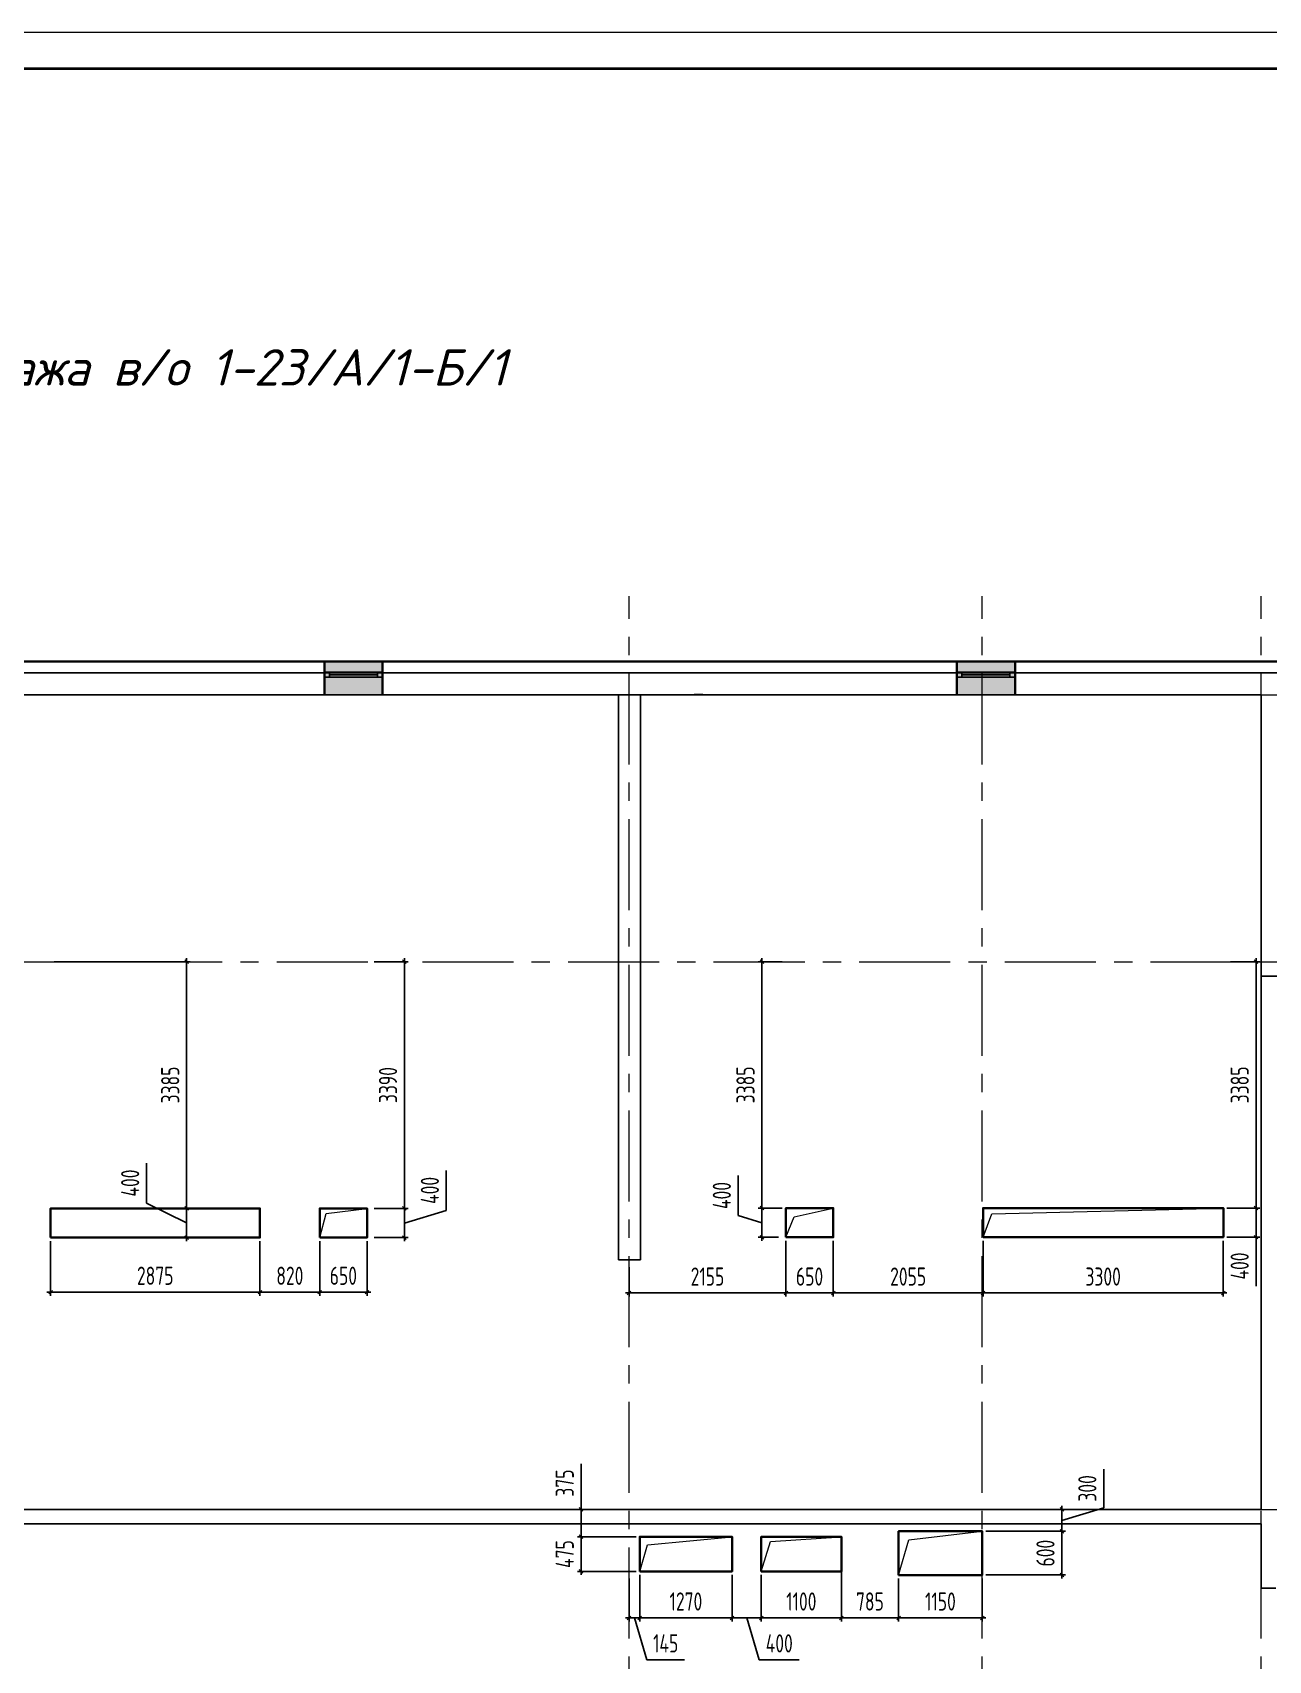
# Model space of a CAD drawing. Header units: millimetres. Extents: x -185251 to 7892985, y -102157 to 319855.
# Drawn here: x -134474 to -117501, y 297006 to 319355 of the extents above; entities that cross this region are included whole.
import ezdxf
from ezdxf import colors
from ezdxf.entities.mleader import LeaderData, LeaderLine
from ezdxf.math import Vec2, Vec3

# ---------------------------------------------------------------- set-up
doc = ezdxf.new("R2010")
doc.units = ezdxf.units.MM
doc.header["$LTSCALE"] = 10
doc.linetypes.add('CENTER', pattern=[2, 1.25, -0.25, 0.25, -0.25])
doc.layers.add('013', color=7, linetype='Continuous', lineweight=13)
doc.layers.add('АР_Оси', color=142, linetype='Continuous', lineweight=9)
doc.layers.add('Архитектура', color=251, linetype='Continuous')
doc.layers.get('0').off()
doc.layers.get('0').freeze()
doc.styles.add('10', font='isocpeui.ttf', dxfattribs={"height": 25})
doc.styles.add('GOST', font='isocpeur.TTF')
doc.styles.add('ISOCPEUR', font='isocpeur.TTF', dxfattribs={"width": 0.7})
doc.styles.add('ГОСТ 2.304', font='isocpeur.TTF', dxfattribs={"width": 0.7})
doc.dimstyles.new('СПДС', dxfattribs={"dimscale": 100, "dimtxt": 2.5, "dimasz": 0.5, "dimexe": 0.5, "dimexo": 1, "dimgap": 1, "dimtad": 1, "dimdec": 0, "dimrnd": 5, "dimtxsty": 'ГОСТ 2.304', "dimblk": 'OBLIQUE', "dimcen": 2.5, "dimdle": 0.5, "dimadec": 0, "dimazin": 2, "dimtfac": 0.75, "dimtdec": 0, "dimtmove": 1, "dimatfit": 3, "dimfxl": 1, "dimtolj": 1, "dimarcsym": 1})

# ---------------------------------------------------------------- blocks, each defined once
blk = doc.blocks.new('_DOTSMALL')
at = {"color": 0, "linetype": 'ByBlock', "const_width": 0.5}
blk.add_lwpolyline([(-0.0625, 0, 1), (0.0625, 0, 1)], format="xyb", close=True, dxfattribs=at)
blk = doc.blocks.new('*U251')
at = {"true_color": 0xffffff}
h = blk.add_hatch(color=7, dxfattribs=at)
h.dxf.hatch_style = 1
h.paths.add_polyline_path([(-800, -240), (0, -240), (0, 220), (-800, 220)])
at = {"lineweight": 30}
for p, q in [((-800, -240), (-800, 220)), ((0, -240), (0, 220))]:
    blk.add_line(p, q, dxfattribs=at)
for p, q in [((0, 220), (-800, 220)), ((-800, 70), (0, 70)), ((-800, 0), (0, 0)), ((-730, 0), (-730, 70)), ((-730, 35), (-70, 35)), ((-70, 0), (-70, 70)), ((-800, -240), (0, -240)), ((-800, -240), (-800, -240)), ((-800, -240), (-800, -240)), ((0, -240), (0, -240)), ((0, -240), (0, -240))]:
    blk.add_line(p, q)
blk = doc.blocks.new('_Oblique')
at = {"color": 0, "linetype": 'ByBlock', "lineweight": -2}
blk.add_line((-0.5, -0.5), (0.5, 0.5), dxfattribs=at)
blk = doc.blocks.new('*D530')
at = {"layer": '013', "color": 0, "linetype": 'ByBlock', "lineweight": -2, "transparency": 16777216}
for p, q in [((-134226, 302762), (-134226, 302012)), ((-131351, 302762), (-131351, 302012)), ((-134276, 302062), (-131301, 302062))]:
    blk.add_line(p, q, dxfattribs=at)
at = {"layer": 'Defpoints', "color": 0, "linetype": 'ByBlock', "transparency": 16777216}
for p in [(-134226, 302812), (-131351, 302812), (-131351, 302062)]:
    blk.add_point(p, dxfattribs=at)
at = {"layer": '013', "color": 0, "linetype": 'ByBlock', "lineweight": -2, "transparency": 16777216, "xscale": 50, "yscale": 50, "zscale": 50, "rotation": 180}
blk.add_blockref('_Oblique', (-134226, 302062), dxfattribs=at)
at = {"layer": '013', "color": 0, "linetype": 'ByBlock', "lineweight": -2, "transparency": 16777216, "xscale": 50, "yscale": 50, "zscale": 50}
blk.add_blockref('_Oblique', (-131351, 302062), dxfattribs=at)
at = {"layer": '013', "color": 0, "linetype": 'ByBlock', "transparency": 16777216, "insert": (-132789, 302287), "char_height": 250, "attachment_point": 5, "style": 'ГОСТ 2.304'}
blk.add_mtext('\\A1;2875', dxfattribs=at)
blk = doc.blocks.new('*D531')
at = {"layer": '013', "color": 0, "linetype": 'ByBlock', "lineweight": -2, "transparency": 16777216}
for p, q in [((-132908, 303285), (-132908, 303835)), ((-132358, 303012), (-132908, 303285)), ((-132082, 303212), (-132408, 303212)), ((-132358, 302762), (-132358, 303262)), ((-132082, 302812), (-132408, 302812))]:
    blk.add_line(p, q, dxfattribs=at)
at = {"layer": 'Defpoints', "color": 0, "linetype": 'ByBlock', "transparency": 16777216}
for p in [(-132358, 303212), (-132032, 303212), (-132032, 302812)]:
    blk.add_point(p, dxfattribs=at)
at = {"layer": '013', "color": 0, "linetype": 'ByBlock', "lineweight": -2, "transparency": 16777216, "xscale": 50, "yscale": 50, "zscale": 50}
for p, rotation in [((-132358, 303212), 90), ((-132358, 302812), 270)]:
    blk.add_blockref('_Oblique', p, dxfattribs=dict(at, rotation=rotation))
at = {"layer": '013', "color": 0, "linetype": 'ByBlock', "transparency": 16777216, "insert": (-133133, 303560), "char_height": 250, "attachment_point": 5, "rotation": 90, "style": 'ГОСТ 2.304'}
blk.add_mtext('\\A1;400', dxfattribs=at)
blk = doc.blocks.new('*D532')
at = {"layer": '013', "color": 0, "linetype": 'ByBlock', "lineweight": -2, "transparency": 16777216}
for p, q in [((-130530, 302761), (-130530, 302012)), ((-129880, 302761), (-129880, 302012)), ((-130580, 302062), (-129830, 302062))]:
    blk.add_line(p, q, dxfattribs=at)
at = {"layer": 'Defpoints', "color": 0, "linetype": 'ByBlock', "transparency": 16777216}
for p in [(-130530, 302811), (-129880, 302811), (-129880, 302062)]:
    blk.add_point(p, dxfattribs=at)
at = {"layer": '013', "color": 0, "linetype": 'ByBlock', "lineweight": -2, "transparency": 16777216, "xscale": 50, "yscale": 50, "zscale": 50, "rotation": 180}
blk.add_blockref('_Oblique', (-130530, 302062), dxfattribs=at)
at = {"layer": '013', "color": 0, "linetype": 'ByBlock', "lineweight": -2, "transparency": 16777216, "xscale": 50, "yscale": 50, "zscale": 50}
blk.add_blockref('_Oblique', (-129880, 302062), dxfattribs=at)
at = {"layer": '013', "color": 0, "linetype": 'ByBlock', "transparency": 16777216, "insert": (-130205, 302287), "char_height": 250, "attachment_point": 5, "style": 'ГОСТ 2.304'}
blk.add_mtext('\\A1;650', dxfattribs=at)
blk = doc.blocks.new('*D536')
at = {"layer": '013', "color": 0, "linetype": 'ByBlock', "lineweight": -2, "transparency": 16777216}
for p, q in [((-132358, 303162), (-132358, 306649)), ((-134176, 306599), (-132308, 306599)), ((-132082, 303212), (-132408, 303212))]:
    blk.add_line(p, q, dxfattribs=at)
at = {"layer": 'Defpoints', "color": 0, "linetype": 'ByBlock', "transparency": 16777216}
for p in [(-134226, 306599), (-132358, 306599), (-132032, 303212)]:
    blk.add_point(p, dxfattribs=at)
at = {"layer": '013', "color": 0, "linetype": 'ByBlock', "lineweight": -2, "transparency": 16777216, "xscale": 50, "yscale": 50, "zscale": 50}
for p, rotation in [((-132358, 306599), 90), ((-132358, 303212), 270)]:
    blk.add_blockref('_Oblique', p, dxfattribs=dict(at, rotation=rotation))
at = {"layer": '013', "color": 0, "linetype": 'ByBlock', "transparency": 16777216, "insert": (-132583, 304906), "char_height": 250, "attachment_point": 5, "rotation": 90, "style": 'ГОСТ 2.304'}
blk.add_mtext('\\A1;3385', dxfattribs=at)
blk = doc.blocks.new('*D537')
at = {"layer": '013', "color": 0, "linetype": 'ByBlock', "lineweight": -2, "transparency": 16777216}
for p, q in [((-124128, 302766), (-124128, 302001)), ((-123478, 302766), (-123478, 302001)), ((-124178, 302051), (-123428, 302051))]:
    blk.add_line(p, q, dxfattribs=at)
at = {"layer": 'Defpoints', "color": 0, "linetype": 'ByBlock', "transparency": 16777216}
for p in [(-124128, 302816), (-123478, 302816), (-123478, 302051)]:
    blk.add_point(p, dxfattribs=at)
at = {"layer": '013', "color": 0, "linetype": 'ByBlock', "lineweight": -2, "transparency": 16777216, "xscale": 50, "yscale": 50, "zscale": 50, "rotation": 180}
blk.add_blockref('_Oblique', (-124128, 302051), dxfattribs=at)
at = {"layer": '013', "color": 0, "linetype": 'ByBlock', "lineweight": -2, "transparency": 16777216, "xscale": 50, "yscale": 50, "zscale": 50}
blk.add_blockref('_Oblique', (-123478, 302051), dxfattribs=at)
at = {"layer": '013', "color": 0, "linetype": 'ByBlock', "transparency": 16777216, "insert": (-123803, 302276), "char_height": 250, "attachment_point": 5, "style": 'ГОСТ 2.304'}
blk.add_mtext('\\A1;650', dxfattribs=at)
blk = doc.blocks.new('*D539')
at = {"layer": '013', "color": 0, "linetype": 'ByBlock', "lineweight": -2, "transparency": 16777216}
for p, q in [((-124458, 303166), (-124458, 306649)), ((-124178, 306599), (-124508, 306599)), ((-124178, 303216), (-124508, 303216))]:
    blk.add_line(p, q, dxfattribs=at)
at = {"layer": 'Defpoints', "color": 0, "linetype": 'ByBlock', "transparency": 16777216}
for p in [(-124458, 306599), (-124128, 306599), (-124128, 303216)]:
    blk.add_point(p, dxfattribs=at)
at = {"layer": '013', "color": 0, "linetype": 'ByBlock', "lineweight": -2, "transparency": 16777216, "xscale": 50, "yscale": 50, "zscale": 50}
for p, rotation in [((-124458, 306599), 90), ((-124458, 303216), 270)]:
    blk.add_blockref('_Oblique', p, dxfattribs=dict(at, rotation=rotation))
at = {"layer": '013', "color": 0, "linetype": 'ByBlock', "transparency": 16777216, "insert": (-124683, 304908), "char_height": 250, "attachment_point": 5, "rotation": 90, "style": 'ГОСТ 2.304'}
blk.add_mtext('\\A1;3385', dxfattribs=at)
blk = doc.blocks.new('*D540')
at = {"layer": '013', "color": 0, "linetype": 'ByBlock', "lineweight": -2, "transparency": 16777216}
for p, q in [((-121421, 302767), (-121421, 302001)), ((-118121, 302767), (-118121, 302001)), ((-121471, 302051), (-118071, 302051))]:
    blk.add_line(p, q, dxfattribs=at)
at = {"layer": 'Defpoints', "color": 0, "linetype": 'ByBlock', "transparency": 16777216}
for p in [(-121421, 302817), (-118121, 302817), (-118121, 302051)]:
    blk.add_point(p, dxfattribs=at)
at = {"layer": '013', "color": 0, "linetype": 'ByBlock', "lineweight": -2, "transparency": 16777216, "xscale": 50, "yscale": 50, "zscale": 50, "rotation": 180}
blk.add_blockref('_Oblique', (-121421, 302051), dxfattribs=at)
at = {"layer": '013', "color": 0, "linetype": 'ByBlock', "lineweight": -2, "transparency": 16777216, "xscale": 50, "yscale": 50, "zscale": 50}
blk.add_blockref('_Oblique', (-118121, 302051), dxfattribs=at)
at = {"layer": '013', "color": 0, "linetype": 'ByBlock', "transparency": 16777216, "insert": (-119771, 302276), "char_height": 250, "attachment_point": 5, "style": 'ГОСТ 2.304'}
blk.add_mtext('\\A1;3300', dxfattribs=at)
blk = doc.blocks.new('*D541')
at = {"layer": '013', "color": 0, "linetype": 'ByBlock', "lineweight": -2, "transparency": 16777216}
for p, q in [((-118071, 303217), (-117621, 303217)), ((-117671, 302767), (-117671, 303267)), ((-118071, 302817), (-117621, 302817)), ((-117671, 302146), (-117671, 302817))]:
    blk.add_line(p, q, dxfattribs=at)
at = {"layer": 'Defpoints', "color": 0, "linetype": 'ByBlock', "transparency": 16777216}
for p in [(-118121, 303217), (-117671, 303217), (-118121, 302817)]:
    blk.add_point(p, dxfattribs=at)
at = {"layer": '013', "color": 0, "linetype": 'ByBlock', "lineweight": -2, "transparency": 16777216, "xscale": 50, "yscale": 50, "zscale": 50}
for p, rotation in [((-117671, 303217), 90), ((-117671, 302817), 270)]:
    blk.add_blockref('_Oblique', p, dxfattribs=dict(at, rotation=rotation))
at = {"layer": '013', "color": 0, "linetype": 'ByBlock', "transparency": 16777216, "insert": (-117896, 302421), "char_height": 250, "attachment_point": 5, "rotation": 90, "style": 'ГОСТ 2.304'}
blk.add_mtext('\\A1;400', dxfattribs=at)
blk = doc.blocks.new('*D561')
at = {"layer": '013', "color": 0, "linetype": 'ByBlock', "lineweight": -2, "transparency": 16777216}
for p, q in [((-126136, 298179), (-126136, 297540)), ((-124866, 298179), (-124866, 297540)), ((-126186, 297590), (-124816, 297590))]:
    blk.add_line(p, q, dxfattribs=at)
at = {"layer": 'Defpoints', "color": 0, "linetype": 'ByBlock', "transparency": 16777216}
for p in [(-126136, 298229), (-124866, 298229), (-124866, 297590)]:
    blk.add_point(p, dxfattribs=at)
at = {"layer": '013', "color": 0, "linetype": 'ByBlock', "lineweight": -2, "transparency": 16777216, "xscale": 50, "yscale": 50, "zscale": 50, "rotation": 180}
blk.add_blockref('_Oblique', (-126136, 297590), dxfattribs=at)
at = {"layer": '013', "color": 0, "linetype": 'ByBlock', "lineweight": -2, "transparency": 16777216, "xscale": 50, "yscale": 50, "zscale": 50}
blk.add_blockref('_Oblique', (-124866, 297590), dxfattribs=at)
at = {"layer": '013', "color": 0, "linetype": 'ByBlock', "transparency": 16777216, "insert": (-125501, 297815), "char_height": 250, "attachment_point": 5, "style": 'ГОСТ 2.304'}
blk.add_mtext('\\A1;1270', dxfattribs=at)
blk = doc.blocks.new('*D562')
at = {"layer": '013', "color": 0, "linetype": 'ByBlock', "lineweight": -2, "transparency": 16777216}
for p, q in [((-124466, 298179), (-124466, 297540)), ((-123366, 298279), (-123366, 297540)), ((-124516, 297590), (-123316, 297590))]:
    blk.add_line(p, q, dxfattribs=at)
at = {"layer": 'Defpoints', "color": 0, "linetype": 'ByBlock', "transparency": 16777216}
for p in [(-124466, 298229), (-123366, 298329), (-123366, 297590)]:
    blk.add_point(p, dxfattribs=at)
at = {"layer": '013', "color": 0, "linetype": 'ByBlock', "lineweight": -2, "transparency": 16777216, "xscale": 50, "yscale": 50, "zscale": 50, "rotation": 180}
blk.add_blockref('_Oblique', (-124466, 297590), dxfattribs=at)
at = {"layer": '013', "color": 0, "linetype": 'ByBlock', "lineweight": -2, "transparency": 16777216, "xscale": 50, "yscale": 50, "zscale": 50}
blk.add_blockref('_Oblique', (-123366, 297590), dxfattribs=at)
at = {"layer": '013', "color": 0, "linetype": 'ByBlock', "transparency": 16777216, "insert": (-123916, 297815), "char_height": 250, "attachment_point": 5, "style": 'ГОСТ 2.304'}
blk.add_mtext('\\A1;1100', dxfattribs=at)
blk = doc.blocks.new('*D563')
at = {"layer": '013', "color": 0, "linetype": 'ByBlock', "lineweight": -2, "transparency": 16777216}
for p, q in [((-122581, 298129), (-122581, 297540)), ((-121431, 298129), (-121431, 297540)), ((-122631, 297590), (-121381, 297590))]:
    blk.add_line(p, q, dxfattribs=at)
at = {"layer": 'Defpoints', "color": 0, "linetype": 'ByBlock', "transparency": 16777216}
for p in [(-122581, 298179), (-121431, 298179), (-121431, 297590)]:
    blk.add_point(p, dxfattribs=at)
at = {"layer": '013', "color": 0, "linetype": 'ByBlock', "lineweight": -2, "transparency": 16777216, "xscale": 50, "yscale": 50, "zscale": 50, "rotation": 180}
blk.add_blockref('_Oblique', (-122581, 297590), dxfattribs=at)
at = {"layer": '013', "color": 0, "linetype": 'ByBlock', "lineweight": -2, "transparency": 16777216, "xscale": 50, "yscale": 50, "zscale": 50}
blk.add_blockref('_Oblique', (-121431, 297590), dxfattribs=at)
at = {"layer": '013', "color": 0, "linetype": 'ByBlock', "transparency": 16777216, "insert": (-122006, 297815), "char_height": 250, "attachment_point": 5, "style": 'ГОСТ 2.304'}
blk.add_mtext('\\A1;1150', dxfattribs=at)
blk = doc.blocks.new('*D564')
at = {"layer": '013', "color": 0, "linetype": 'ByBlock', "lineweight": -2, "transparency": 16777216}
for p, q in [((-120338, 298129), (-120338, 298829)), ((-121381, 298779), (-120288, 298779)), ((-121381, 298179), (-120288, 298179))]:
    blk.add_line(p, q, dxfattribs=at)
at = {"layer": 'Defpoints', "color": 0, "linetype": 'ByBlock', "transparency": 16777216}
for p in [(-121431, 298779), (-120338, 298779), (-121431, 298179)]:
    blk.add_point(p, dxfattribs=at)
at = {"layer": '013', "color": 0, "linetype": 'ByBlock', "lineweight": -2, "transparency": 16777216, "xscale": 50, "yscale": 50, "zscale": 50}
for p, rotation in [((-120338, 298779), 90), ((-120338, 298179), 270)]:
    blk.add_blockref('_Oblique', p, dxfattribs=dict(at, rotation=rotation))
at = {"layer": '013', "color": 0, "linetype": 'ByBlock', "transparency": 16777216, "insert": (-120563, 298479), "char_height": 250, "attachment_point": 5, "rotation": 90, "style": 'ГОСТ 2.304'}
blk.add_mtext('\\A1;600', dxfattribs=at)
blk = doc.blocks.new('*D565')
at = {"layer": '013', "color": 0, "linetype": 'ByBlock', "lineweight": -2, "transparency": 16777216}
for p, q in [((-126186, 298704), (-126990, 298704)), ((-126940, 298179), (-126940, 298754)), ((-126186, 298229), (-126990, 298229))]:
    blk.add_line(p, q, dxfattribs=at)
at = {"layer": 'Defpoints', "color": 0, "linetype": 'ByBlock', "transparency": 16777216}
for p in [(-126940, 298704), (-126136, 298704), (-126136, 298229)]:
    blk.add_point(p, dxfattribs=at)
at = {"layer": '013', "color": 0, "linetype": 'ByBlock', "lineweight": -2, "transparency": 16777216, "xscale": 50, "yscale": 50, "zscale": 50}
for p, rotation in [((-126940, 298704), 90), ((-126940, 298229), 270)]:
    blk.add_blockref('_Oblique', p, dxfattribs=dict(at, rotation=rotation))
at = {"layer": '013', "color": 0, "linetype": 'ByBlock', "transparency": 16777216, "insert": (-127165, 298466), "char_height": 250, "attachment_point": 5, "rotation": 90, "style": 'ГОСТ 2.304'}
blk.add_mtext('\\A1;475', dxfattribs=at)
blk = doc.blocks.new('*D826')
at = {"layer": '013', "color": 0, "linetype": 'ByBlock', "lineweight": -2, "transparency": 16777216}
for p, q in [((-131351, 302712), (-131351, 302012)), ((-130530, 302711), (-130530, 302012)), ((-131401, 302062), (-130480, 302062))]:
    blk.add_line(p, q, dxfattribs=at)
at = {"layer": 'Defpoints', "color": 0, "linetype": 'ByBlock', "transparency": 16777216}
for p in [(-131351, 302812), (-130530, 302811), (-130530, 302062)]:
    blk.add_point(p, dxfattribs=at)
at = {"layer": '013', "color": 0, "linetype": 'ByBlock', "lineweight": -2, "transparency": 16777216, "xscale": 50, "yscale": 50, "zscale": 50, "rotation": 180}
blk.add_blockref('_Oblique', (-131351, 302062), dxfattribs=at)
at = {"layer": '013', "color": 0, "linetype": 'ByBlock', "lineweight": -2, "transparency": 16777216, "xscale": 50, "yscale": 50, "zscale": 50}
blk.add_blockref('_Oblique', (-130530, 302062), dxfattribs=at)
at = {"layer": '013', "color": 0, "linetype": 'ByBlock', "transparency": 16777216, "insert": (-130940, 302287), "char_height": 250, "attachment_point": 5, "style": 'ГОСТ 2.304'}
blk.add_mtext('\\A1;820', dxfattribs=at)
blk = doc.blocks.new('*D827')
at = {"layer": '013', "color": 0, "linetype": 'ByBlock', "lineweight": -2, "transparency": 16777216}
for p, q in [((-124128, 302716), (-124128, 302001)), ((-126281, 302404), (-126281, 302001)), ((-124078, 302051), (-126331, 302051))]:
    blk.add_line(p, q, dxfattribs=at)
at = {"layer": 'Defpoints', "color": 0, "linetype": 'ByBlock', "transparency": 16777216}
for p in [(-124128, 302816), (-126281, 302504), (-126281, 302051)]:
    blk.add_point(p, dxfattribs=at)
at = {"layer": '013', "color": 0, "linetype": 'ByBlock', "lineweight": -2, "transparency": 16777216, "xscale": 50, "yscale": 50, "zscale": 50, "rotation": 180}
blk.add_blockref('_Oblique', (-126281, 302051), dxfattribs=at)
at = {"layer": '013', "color": 0, "linetype": 'ByBlock', "lineweight": -2, "transparency": 16777216, "xscale": 50, "yscale": 50, "zscale": 50}
blk.add_blockref('_Oblique', (-124128, 302051), dxfattribs=at)
at = {"layer": '013', "color": 0, "linetype": 'ByBlock', "transparency": 16777216, "insert": (-125205, 302276), "char_height": 250, "attachment_point": 5, "style": 'ГОСТ 2.304'}
blk.add_mtext('\\A1;2155', dxfattribs=at)
blk = doc.blocks.new('*D828')
at = {"layer": '013', "color": 0, "linetype": 'ByBlock', "lineweight": -2, "transparency": 16777216}
for p, q in [((-123478, 302716), (-123478, 302001)), ((-121421, 302716), (-121421, 302001)), ((-123528, 302051), (-121371, 302051))]:
    blk.add_line(p, q, dxfattribs=at)
at = {"layer": 'Defpoints', "color": 0, "linetype": 'ByBlock', "transparency": 16777216}
for p in [(-123478, 302816), (-121421, 302816), (-121421, 302051)]:
    blk.add_point(p, dxfattribs=at)
at = {"layer": '013', "color": 0, "linetype": 'ByBlock', "lineweight": -2, "transparency": 16777216, "xscale": 50, "yscale": 50, "zscale": 50, "rotation": 180}
blk.add_blockref('_Oblique', (-123478, 302051), dxfattribs=at)
at = {"layer": '013', "color": 0, "linetype": 'ByBlock', "lineweight": -2, "transparency": 16777216, "xscale": 50, "yscale": 50, "zscale": 50}
blk.add_blockref('_Oblique', (-121421, 302051), dxfattribs=at)
at = {"layer": '013', "color": 0, "linetype": 'ByBlock', "transparency": 16777216, "insert": (-122449, 302276), "char_height": 250, "attachment_point": 5, "style": 'ГОСТ 2.304'}
blk.add_mtext('\\A1;2055', dxfattribs=at)
blk = doc.blocks.new('*D829')
at = {"layer": '013', "color": 0, "linetype": 'ByBlock', "lineweight": -2, "transparency": 16777216}
for p, q in [((-124866, 298129), (-124866, 297540)), ((-124466, 298129), (-124466, 297540)), ((-124916, 297590), (-124416, 297590)), ((-124666, 297590), (-124494, 297015)), ((-124494, 297015), (-123944, 297015))]:
    blk.add_line(p, q, dxfattribs=at)
at = {"layer": 'Defpoints', "color": 0, "linetype": 'ByBlock', "transparency": 16777216}
for p in [(-124866, 298229), (-124466, 298229), (-124466, 297590)]:
    blk.add_point(p, dxfattribs=at)
at = {"layer": '013', "color": 0, "linetype": 'ByBlock', "lineweight": -2, "transparency": 16777216, "xscale": 50, "yscale": 50, "zscale": 50, "rotation": 180}
blk.add_blockref('_Oblique', (-124866, 297590), dxfattribs=at)
at = {"layer": '013', "color": 0, "linetype": 'ByBlock', "lineweight": -2, "transparency": 16777216, "xscale": 50, "yscale": 50, "zscale": 50}
blk.add_blockref('_Oblique', (-124466, 297590), dxfattribs=at)
at = {"layer": '013', "color": 0, "linetype": 'ByBlock', "transparency": 16777216, "insert": (-124219, 297240), "char_height": 250, "attachment_point": 5, "style": 'ГОСТ 2.304'}
blk.add_mtext('\\A1;400', dxfattribs=at)
blk = doc.blocks.new('*D830')
at = {"layer": '013', "color": 0, "linetype": 'ByBlock', "lineweight": -2, "transparency": 16777216}
for p, q in [((-123366, 298129), (-123366, 297540)), ((-122581, 298079), (-122581, 297540)), ((-123416, 297590), (-122531, 297590))]:
    blk.add_line(p, q, dxfattribs=at)
at = {"layer": 'Defpoints', "color": 0, "linetype": 'ByBlock', "transparency": 16777216}
for p in [(-123366, 298229), (-122581, 298179), (-122581, 297590)]:
    blk.add_point(p, dxfattribs=at)
at = {"layer": '013', "color": 0, "linetype": 'ByBlock', "lineweight": -2, "transparency": 16777216, "xscale": 50, "yscale": 50, "zscale": 50, "rotation": 180}
blk.add_blockref('_Oblique', (-123366, 297590), dxfattribs=at)
at = {"layer": '013', "color": 0, "linetype": 'ByBlock', "lineweight": -2, "transparency": 16777216, "xscale": 50, "yscale": 50, "zscale": 50}
blk.add_blockref('_Oblique', (-122581, 297590), dxfattribs=at)
at = {"layer": '013', "color": 0, "linetype": 'ByBlock', "transparency": 16777216, "insert": (-122974, 297815), "char_height": 250, "attachment_point": 5, "style": 'ГОСТ 2.304'}
blk.add_mtext('\\A1;785', dxfattribs=at)
blk = doc.blocks.new('*D831')
at = {"layer": '013', "color": 0, "linetype": 'ByBlock', "lineweight": -2, "transparency": 16777216}
for p, q in [((-119763, 299101), (-119763, 299634)), ((-121331, 299079), (-120288, 299079)), ((-120338, 298729), (-120338, 299129)), ((-120338, 298929), (-119763, 299101)), ((-121331, 298779), (-120288, 298779))]:
    blk.add_line(p, q, dxfattribs=at)
at = {"layer": 'Defpoints', "color": 0, "linetype": 'ByBlock', "transparency": 16777216}
for p in [(-121431, 299079), (-120338, 299079), (-121431, 298779)]:
    blk.add_point(p, dxfattribs=at)
at = {"layer": '013', "color": 0, "linetype": 'ByBlock', "lineweight": -2, "transparency": 16777216, "xscale": 50, "yscale": 50, "zscale": 50}
for p, rotation in [((-120338, 299079), 90), ((-120338, 298779), 270)]:
    blk.add_blockref('_Oblique', p, dxfattribs=dict(at, rotation=rotation))
at = {"layer": '013', "color": 0, "linetype": 'ByBlock', "transparency": 16777216, "insert": (-119988, 299368), "char_height": 250, "attachment_point": 5, "rotation": 90, "style": 'ГОСТ 2.304'}
blk.add_mtext('\\A1;300', dxfattribs=at)
blk = doc.blocks.new('*D832')
at = {"layer": '013', "color": 0, "linetype": 'ByBlock', "lineweight": -2, "transparency": 16777216}
for p, q in [((-126940, 299707), (-126940, 299079)), ((-126381, 299079), (-126990, 299079)), ((-126940, 298654), (-126940, 299129)), ((-126236, 298704), (-126990, 298704))]:
    blk.add_line(p, q, dxfattribs=at)
at = {"layer": 'Defpoints', "color": 0, "linetype": 'ByBlock', "transparency": 16777216}
for p in [(-126940, 299079), (-126281, 299079), (-126136, 298704)]:
    blk.add_point(p, dxfattribs=at)
at = {"layer": '013', "color": 0, "linetype": 'ByBlock', "lineweight": -2, "transparency": 16777216, "xscale": 50, "yscale": 50, "zscale": 50}
for p, rotation in [((-126940, 299079), 90), ((-126940, 298704), 270)]:
    blk.add_blockref('_Oblique', p, dxfattribs=dict(at, rotation=rotation))
at = {"layer": '013', "color": 0, "linetype": 'ByBlock', "transparency": 16777216, "insert": (-127165, 299441), "char_height": 250, "attachment_point": 5, "rotation": 90, "style": 'ГОСТ 2.304'}
blk.add_mtext('\\A1;375', dxfattribs=at)
blk = doc.blocks.new('*D833')
at = {"layer": '013', "color": 0, "linetype": 'ByBlock', "lineweight": -2, "transparency": 16777216}
for p, q in [((-124783, 303114), (-124783, 303664)), ((-124458, 303016), (-124783, 303114)), ((-124228, 303216), (-124508, 303216)), ((-124458, 303266), (-124458, 302766)), ((-124228, 302816), (-124508, 302816))]:
    blk.add_line(p, q, dxfattribs=at)
at = {"layer": 'Defpoints', "color": 0, "linetype": 'ByBlock', "transparency": 16777216}
for p in [(-124128, 303216), (-124458, 302816), (-124128, 302816)]:
    blk.add_point(p, dxfattribs=at)
at = {"layer": '013', "color": 0, "linetype": 'ByBlock', "lineweight": -2, "transparency": 16777216, "xscale": 50, "yscale": 50, "zscale": 50}
for p, rotation in [((-124458, 303216), 90), ((-124458, 302816), 270)]:
    blk.add_blockref('_Oblique', p, dxfattribs=dict(at, rotation=rotation))
at = {"layer": '013', "color": 0, "linetype": 'ByBlock', "transparency": 16777216, "insert": (-125008, 303389), "char_height": 250, "attachment_point": 5, "rotation": 90, "style": 'ГОСТ 2.304'}
blk.add_mtext('\\A1;400', dxfattribs=at)
blk = doc.blocks.new('*D834')
at = {"layer": '013', "color": 0, "linetype": 'ByBlock', "lineweight": -2, "transparency": 16777216}
for p, q in [((-117671, 303166), (-117671, 306649)), ((-118021, 306599), (-117621, 306599)), ((-118021, 303216), (-117621, 303216))]:
    blk.add_line(p, q, dxfattribs=at)
at = {"layer": 'Defpoints', "color": 0, "linetype": 'ByBlock', "transparency": 16777216}
for p in [(-118121, 306599), (-117671, 306599), (-118121, 303216)]:
    blk.add_point(p, dxfattribs=at)
at = {"layer": '013', "color": 0, "linetype": 'ByBlock', "lineweight": -2, "transparency": 16777216, "xscale": 50, "yscale": 50, "zscale": 50}
for p, rotation in [((-117671, 306599), 90), ((-117671, 303216), 270)]:
    blk.add_blockref('_Oblique', p, dxfattribs=dict(at, rotation=rotation))
at = {"layer": '013', "color": 0, "linetype": 'ByBlock', "transparency": 16777216, "insert": (-117896, 304908), "char_height": 250, "attachment_point": 5, "rotation": 90, "style": 'ГОСТ 2.304'}
blk.add_mtext('\\A1;3385', dxfattribs=at)
blk = doc.blocks.new('*D836')
at = {"layer": '013', "color": 0, "linetype": 'ByBlock', "lineweight": -2, "transparency": 16777216}
for p, q in [((-126281, 298129), (-126281, 297540)), ((-126136, 298129), (-126136, 297540)), ((-126281, 297590), (-126331, 297590)), ((-126136, 297590), (-126281, 297590)), ((-126136, 297590), (-126281, 297590)), ((-126209, 297590), (-126036, 297015)), ((-126136, 297590), (-126086, 297590)), ((-126036, 297015), (-125521, 297015))]:
    blk.add_line(p, q, dxfattribs=at)
at = {"layer": 'Defpoints', "color": 0, "linetype": 'ByBlock', "transparency": 16777216}
for p in [(-126281, 298229), (-126136, 298229), (-126281, 297590)]:
    blk.add_point(p, dxfattribs=at)
at = {"layer": '013', "color": 0, "linetype": 'ByBlock', "lineweight": -2, "transparency": 16777216, "xscale": 50, "yscale": 50, "zscale": 50}
blk.add_blockref('_Oblique', (-126281, 297590), dxfattribs=at)
at = {"layer": '013', "color": 0, "linetype": 'ByBlock', "lineweight": -2, "transparency": 16777216, "xscale": 50, "yscale": 50, "zscale": 50, "rotation": 180}
blk.add_blockref('_Oblique', (-126136, 297590), dxfattribs=at)
at = {"layer": '013', "color": 0, "linetype": 'ByBlock', "transparency": 16777216, "insert": (-125779, 297240), "char_height": 250, "attachment_point": 5, "style": 'ГОСТ 2.304'}
blk.add_mtext('\\A1;145', dxfattribs=at)
blk = doc.blocks.new('*D848')
at = {"layer": '013', "color": 0, "linetype": 'ByBlock', "lineweight": -2, "transparency": 16777216}
for p, q in [((-128792, 303184), (-128792, 303734)), ((-129780, 303211), (-129317, 303211)), ((-129367, 302761), (-129367, 303261)), ((-129367, 303011), (-128792, 303184)), ((-129780, 302811), (-129317, 302811))]:
    blk.add_line(p, q, dxfattribs=at)
at = {"layer": 'Defpoints', "color": 0, "linetype": 'ByBlock', "transparency": 16777216}
for p in [(-129880, 303211), (-129367, 303211), (-129880, 302811)]:
    blk.add_point(p, dxfattribs=at)
at = {"layer": '013', "color": 0, "linetype": 'ByBlock', "lineweight": -2, "transparency": 16777216, "xscale": 50, "yscale": 50, "zscale": 50}
for p, rotation in [((-129367, 303211), 90), ((-129367, 302811), 270)]:
    blk.add_blockref('_Oblique', p, dxfattribs=dict(at, rotation=rotation))
at = {"layer": '013', "color": 0, "linetype": 'ByBlock', "transparency": 16777216, "insert": (-129017, 303459), "char_height": 250, "attachment_point": 5, "rotation": 90, "style": 'ГОСТ 2.304'}
blk.add_mtext('\\A1;400', dxfattribs=at)
blk = doc.blocks.new('*D849')
at = {"layer": '013', "color": 0, "linetype": 'ByBlock', "lineweight": -2, "transparency": 16777216}
for p, q in [((-129367, 303161), (-129367, 306649)), ((-129780, 306599), (-129317, 306599)), ((-129780, 303211), (-129317, 303211))]:
    blk.add_line(p, q, dxfattribs=at)
at = {"layer": 'Defpoints', "color": 0, "linetype": 'ByBlock', "transparency": 16777216}
for p in [(-129880, 306599), (-129367, 306599), (-129880, 303211)]:
    blk.add_point(p, dxfattribs=at)
at = {"layer": '013', "color": 0, "linetype": 'ByBlock', "lineweight": -2, "transparency": 16777216, "xscale": 50, "yscale": 50, "zscale": 50}
for p, rotation in [((-129367, 306599), 90), ((-129367, 303211), 270)]:
    blk.add_blockref('_Oblique', p, dxfattribs=dict(at, rotation=rotation))
at = {"layer": '013', "color": 0, "linetype": 'ByBlock', "transparency": 16777216, "insert": (-129592, 304905), "char_height": 250, "attachment_point": 5, "rotation": 90, "style": 'ГОСТ 2.304'}
blk.add_mtext('\\A1;3390', dxfattribs=at)
blk = doc.blocks.new('*U679')
at = {"color": 44, "lineweight": 20, "ltscale": 10}
blk.add_line((841, 594), (0, 594), dxfattribs=at)
at = {"color": 137, "lineweight": 35, "ltscale": 10}
blk.add_line((836, 589), (20, 589), dxfattribs=at)
at = {"color": 44, "lineweight": 13, "style": 'GOST', "oblique": 10, "width": 0.8}
for tag in ['ФОРМАТВЕРТ', 'ФОРМАТГОРИЗ']:
    blk.add_attdef(tag, (789.98, 1.6), '', height=2, dxfattribs=at)

msp = doc.modelspace()

# ---------------------------------------------------------------- linework, layer by layer
at = {"layer": '013', "color": 1, "linetype": 'ByBlock', "lineweight": 30}
for points in [[(-134226.1, 302812.1), (-131351.1, 302812.1), (-131351.1, 303212.1), (-134226.1, 303212.1)], [(-130529.7, 302811.2), (-129879.6, 302811.2), (-129879.6, 303211.2), (-130529.7, 303211.2)], [(-124128.1, 302816.2), (-123478, 302816.2), (-123478, 303216.2), (-124128.1, 303216.2)], [(-121420.6, 302817.1), (-118120.6, 302817.1), (-118120.6, 303217.1), (-121420.6, 303217.1)], [(-126136, 298228.7), (-124866, 298228.7), (-124866, 298703.7), (-126136, 298703.7)], [(-124466, 298228.7), (-123366, 298228.7), (-123366, 298703.7), (-124466, 298703.7)], [(-122581, 298178.7), (-121431, 298178.7), (-121431, 298778.7), (-122581, 298778.7)]]:
    msp.add_lwpolyline(points, close=True, dxfattribs=at)
at = {"layer": '013', "color": 1, "linetype": 'ByBlock'}
for points in [[(-130529.7, 302811.2), (-130439.9, 303140.3), (-129879.6, 303211.2)], [(-124128.1, 302816.2), (-124016.1, 303097.2), (-123478, 303216.2)], [(-121420.6, 302816.2), (-121301.7, 303136.7), (-118120.6, 303216.2)], [(-126136, 298228.7), (-126028.5, 298592.7), (-124866, 298703.7)], [(-124466, 298228.7), (-124341.5, 298636.9), (-123366, 298703.7)], [(-122581, 298178.7), (-122437.9, 298662.9), (-121431, 298778.7)]]:
    msp.add_lwpolyline(points, dxfattribs=at)
at = {"layer": 'АР_Оси', "linetype": 'CENTER', "ltscale": 100}
for p, q in [((-126281, 277308), (-126281, 311615.5)), ((-121431, 277308), (-121431, 311615.5)), ((-117601, 277308), (-117601, 311615.5)), ((-173120, 310264.3), (-98351.4, 310264.3)), ((-173120, 306599.3), (-97932.6, 306599.3)), ((-173120, 299079.3), (-97932.6, 299079.3)), ((-173120, 299079.3), (-97932.6, 299079.3))]:
    msp.add_line(p, q, dxfattribs=at)
at = {"layer": 'Архитектура', "lineweight": 25, "transparency": 33554684}
for p, q in [((-152261, 310724.3), (-117141, 310724.3)), ((-152251, 310714.3), (-117151, 310714.3)), ((-152101, 310564.3), (-117301, 310564.3)), ((-151801, 310264.3), (-117601, 310264.3)), ((-126426, 310264.3), (-126426, 302503.9)), ((-126126, 310264.3), (-126126, 302503.9)), ((-117601, 310264.3), (-117601, 299079.3)), ((-126426, 302503.9), (-126126, 302503.9)), ((-148971, 299079.3), (-117601, 299079.3)), ((-147846, 298879.3), (-117601, 298879.3)), ((-117601, 298879.3), (-117601, 297996.8)), ((-117601, 297996.8), (-117401, 297996.8))]:
    msp.add_line(p, q, dxfattribs=at)
for points in [[(-151801, 310264.3), (-117601, 310264.3), (-117601, 306399.3), (-107001, 306399.3), (-107001, 288529.3), (-100650.6, 288529.3), (-100650.6, 279219.3), (-113351, 279219.3), (-113351, 285569.3), (-121231, 285569.3), (-121231, 290759.3), (-130365.2, 290759.3)], [(-125388, 310267.6), (-125268, 310267.6)]]:
    msp.add_lwpolyline(points, dxfattribs=at)

# ---------------------------------------------------------------- block references
at = {"layer": '013', "xscale": 100, "yscale": 100, "zscale": 100}
msp.add_blockref('*U679', (-178804.9, 259955.4), dxfattribs=at)
at = {"layer": 'Архитектура', "lineweight": 25, "transparency": 33554684}
for p in [(-129666, 310504.3), (-120981, 310504.3)]:
    msp.add_blockref('*U251', p, dxfattribs=at)

# ---------------------------------------------------------------- texts
at = {"layer": '013', "color": 0, "lineweight": 9, "insert": (-139595.1, 314690.6), "char_height": 500, "width": 28072.013, "attachment_point": 5, "style": '10'}
msp.add_mtext('\\pxi1.23419;Схема расположения проемов перекрытия 4-го этажа в/о 1-23/А/1-Б/1', dxfattribs=at)

# ---------------------------------------------------------------- dimensions: what is measured, and where the dimension line sits
at = {"layer": '013', "color": 1, "linetype": 'ByBlock'}
for base, p1, p2, override, picture, middle in [((-132357.6, 306599.3), (-132031.8, 303212.1), (-134226.1, 306599.3), {"dimexo": 0.5}, '*D536', (-132582.6, 304905.7)), ((-124457.5, 306599.3), (-124128.1, 303216.2), (-124128.1, 306599.3), {"dimasz": 0.5, "dimexe": 0.5, "dimexo": 0.5, "dimrnd": 5, "dimdle": 0.5}, '*D539', (-124682.5, 304907.7)), ((-120338.1, 298778.7), (-121431, 298178.7), (-121431, 298778.7), {"dimexo": 0.5}, '*D564', (-120563.1, 298478.7))]:
    dim = msp.add_linear_dim(base=base, p1=p1, p2=p2, angle=90, dimstyle='СПДС', override=override, dxfattribs=at)
    dim.commit()
    dim.dimension.update_dxf_attribs({"geometry": picture, "text_midpoint": middle})
for base, p1, p2, picture, middle in [((-129367.1, 306599.3), (-129879.6, 303211.2), (-129879.6, 306599.3), '*D849', (-129592.1, 304905.2)), ((-117671.2, 306599.3), (-118120.6, 303216.2), (-118120.6, 306599.3), '*D834', (-117896.2, 304907.7)), ((-129367.1, 303211.2), (-129879.6, 302811.2), (-129879.6, 303211.2), '*D848', (-129017.1, 303283.7)), ((-124457.5, 302816.2), (-124128.1, 303216.2), (-124128.1, 302816.2), '*D833', (-125007.5, 303213.7)), ((-120338.1, 299079.3), (-121431, 298778.7), (-121431, 299079.3), '*D831', (-119988.1, 299201.5))]:
    dim = msp.add_linear_dim(base=base, p1=p1, p2=p2, angle=90, dimstyle='СПДС', dxfattribs=at)
    dim.commit()
    dim.dimension.update_dxf_attribs({"geometry": picture, "text_midpoint": middle})
for base, p1, p2, picture, middle in [((-132357.6, 303212.1), (-132031.8, 302812.1), (-132031.8, 303212.1), '*D531', (-132907.6, 303384.6)), ((-117671.2, 303217.1), (-118120.6, 302817.1), (-118120.6, 303217.1), '*D541', (-117842.5, 302421.4)), ((-126940.5, 298703.7), (-126136, 298228.7), (-126136, 298703.7), '*D565', (-126940.5, 298466.2))]:
    dim = msp.add_linear_dim(base=base, p1=p1, p2=p2, angle=90, dimstyle='СПДС', override={"dimexo": 0.5}, dxfattribs=at)
    dim.commit()
    dim.dimension.update_dxf_attribs({"geometry": picture, "text_midpoint": middle, "dimtype": 160})
for base, p1, p2, picture, middle in [((-131351.1, 302062.2), (-134226.1, 302812.1), (-131351.1, 302812.1), '*D530', (-132788.6, 302287.2)), ((-129879.6, 302062.2), (-130529.7, 302811.2), (-129879.6, 302811.2), '*D532', (-130204.6, 302287.2)), ((-123478, 302051), (-124128.1, 302816.2), (-123478, 302816.2), '*D537', (-123803.1, 302276)), ((-118120.6, 302051), (-121420.6, 302817.1), (-118120.6, 302817.1), '*D540', (-119770.6, 302276)), ((-124866, 297589.9), (-126136, 298228.7), (-124866, 298228.7), '*D561', (-125501, 297814.9)), ((-123366, 297589.9), (-124466, 298228.7), (-123366, 298328.7), '*D562', (-123916, 297814.9)), ((-121431, 297589.9), (-122581, 298178.7), (-121431, 298178.7), '*D563', (-122006, 297814.9))]:
    dim = msp.add_linear_dim(base=base, p1=p1, p2=p2, dimstyle='СПДС', override={"dimexo": 0.5}, dxfattribs=at)
    dim.commit()
    dim.dimension.update_dxf_attribs({"geometry": picture, "text_midpoint": middle})
for base, p1, p2, picture, middle in [((-130529.7, 302062.2), (-131351.1, 302812.1), (-130529.7, 302811.2), '*D826', (-130940.4, 302287.2)), ((-126281, 302051), (-124128.1, 302816.2), (-126281, 302503.9), '*D827', (-125204.6, 302276)), ((-121420.6, 302051), (-123478, 302816.2), (-121420.6, 302816.2), '*D828', (-122449.3, 302276)), ((-126281, 297589.9), (-126136, 298228.7), (-126281, 298228.7), '*D836', (-125936, 297239.9)), ((-124466, 297589.9), (-124866, 298228.7), (-124466, 298228.7), '*D829', (-124393.5, 297239.9)), ((-122581, 297589.9), (-123366, 298228.7), (-122581, 298178.7), '*D830', (-122973.5, 297814.9))]:
    dim = msp.add_linear_dim(base=base, p1=p1, p2=p2, dimstyle='СПДС', dxfattribs=at)
    dim.commit()
    dim.dimension.update_dxf_attribs({"geometry": picture, "text_midpoint": middle})
dim = msp.add_linear_dim(base=(-126940.5, 299079.3), p1=(-126136, 298703.7), p2=(-126281, 299079.3), angle=90, dimstyle='СПДС', dxfattribs=at)
dim.commit()
dim.dimension.update_dxf_attribs({"geometry": '*D832', "text_midpoint": (-126891.2, 299441.1), "dimtype": 160})

# ---------------------------------------------------------------- leaders
at = {"layer": 'Архитектура', "lineweight": 25, "transparency": 33554684}
ml = msp.add_multileader_mtext('Standard', dxfattribs=at)
ml.set_content('+13,700', color=256, style='ISOCPEUR')
ml.set_leader_properties(color=256, linetype='Continuous', lineweight=-1)
ml.set_arrow_properties(name='DOTSMALL')
ml.build(insert=Vec2(0, 0))
ml.multileader.update_dxf_attribs({"has_text_frame": 1, "text_left_attachment_type": 4, "text_right_attachment_type": 4, "dogleg_length": 100, "arrow_head_size": 180})
ctx = ml.context
ctx.base_point, ctx.char_height, ctx.arrow_head_size, ctx.landing_gap_size, ctx.plane_origin = Vec3(-153128.5, 305780.9), 250, 180, 50, Vec3(-155938.5, 304929.3)
ctx.left_attachment, ctx.right_attachment = 4, 4
notes = []
notes.append((ctx, [(0, (0, 0, 0), (0, 0), (1, 0), 1, [])]))
ctx.mtext.insert, ctx.mtext.width, ctx.mtext.line_spacing_style, ctx.mtext.flow_direction = Vec3(-153078.5, 306114.2), 852.697, 2, 5
ml = msp.add_multileader_mtext('Standard', dxfattribs=at)
ml.set_content('Л.2', color=256, style='ISOCPEUR')
ml.set_leader_properties(color=256, linetype='Continuous', lineweight=-1)
ml.set_arrow_properties(name='DOTSMALL')
ml.build(insert=Vec2(0, 0))
ml.multileader.update_dxf_attribs({"has_text_frame": 1, "text_left_attachment_type": 4, "text_right_attachment_type": 4, "dogleg_length": 100, "arrow_head_size": 180})
ctx = ml.context
ctx.base_point, ctx.char_height, ctx.arrow_head_size, ctx.landing_gap_size, ctx.plane_origin = Vec3(-155818.3, 305092.3, 0), 250, 180, 50, Vec3(-91789.1, 292800.5, 0)
ctx.left_attachment, ctx.right_attachment = 4, 4
notes.append((ctx, [(0, (0, 0, 0), (0, 0), (1, 0), 1, [])]))
ctx.mtext.insert, ctx.mtext.width, ctx.mtext.line_spacing_style, ctx.mtext.flow_direction = Vec3(-155768.3, 305425.7, 0), 852.697, 2, 5
ml = msp.add_multileader_mtext('Standard', dxfattribs=at)
ml.set_content('+15,850', color=256, style='ISOCPEUR')
ml.set_leader_properties(color=256, linetype='Continuous', lineweight=-1)
ml.set_arrow_properties(name='DOTSMALL')
ml.build(insert=Vec2(0, 0))
ml.multileader.update_dxf_attribs({"has_text_frame": 1, "text_left_attachment_type": 4, "text_right_attachment_type": 4, "dogleg_length": 100, "arrow_head_size": 180})
ctx = ml.context
ctx.base_point, ctx.char_height, ctx.arrow_head_size, ctx.landing_gap_size, ctx.plane_origin = Vec3(-153165, 299863.7), 250, 180, 50, Vec3(-154468.2, 298656.1)
ctx.left_attachment, ctx.right_attachment = 4, 4
notes.append((ctx, [(0, (0, 0, 0), (0, 0), (1, 0), 1, [])]))
ctx.mtext.insert, ctx.mtext.width, ctx.mtext.defined_height, ctx.mtext.line_spacing_style, ctx.mtext.flow_direction = Vec3(-153115, 300197), 696.035, 776.5, 2, 5
ml = msp.add_multileader_mtext('Standard', dxfattribs=at)
ml.set_content('+15,850', color=256, style='ISOCPEUR')
ml.set_leader_properties(color=256, linetype='Continuous', lineweight=-1)
ml.set_arrow_properties(name='DOTSMALL')
ml.build(insert=Vec2(0, 0))
ml.multileader.update_dxf_attribs({"has_text_frame": 1, "text_left_attachment_type": 4, "text_right_attachment_type": 4, "dogleg_length": 100, "arrow_head_size": 180})
ctx = ml.context
ctx.base_point, ctx.char_height, ctx.arrow_head_size, ctx.landing_gap_size, ctx.plane_origin = Vec3(-141689.6, 296695.6), 250, 180, 50, Vec3(-140764.6, 294352)
ctx.left_attachment, ctx.right_attachment = 4, 4
notes.append((ctx, [(0, (0, 0, 0), (0, 0), (1, 0), 1, [])]))
ctx.mtext.insert, ctx.mtext.width, ctx.mtext.line_spacing_style, ctx.mtext.flow_direction = Vec3(-141639.6, 297028.9), 852.697, 2, 5
for ctx, leaders in notes:
    for number, flags, end, landing, length, lines in leaders:
        leader = LeaderData()
        leader.index, (leader.has_last_leader_line, leader.has_dogleg_vector, leader.attachment_direction) = number, flags
        leader.last_leader_point, leader.dogleg_vector, leader.dogleg_length = Vec3(end), Vec3(landing), length
        for number, points, colour, breaks in lines:
            line = LeaderLine()
            line.index, line.vertices, line.color, line.breaks = number, Vec3.list(points), colors.encode_raw_color(colour), breaks
            leader.lines.append(line)
        ctx.leaders.append(leader)

doc.saveas('drawing.dxf')
